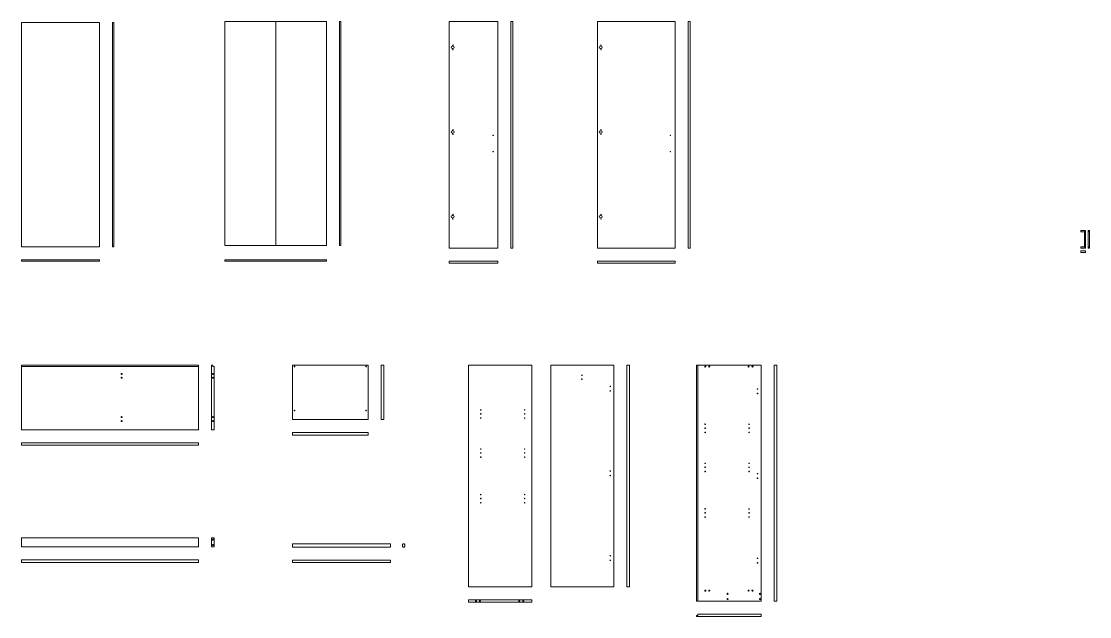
# Model space of a CAD drawing. Header units: millimetres. Extents: x -36975 to 2153, y -5493 to 9259.
# Drawn here: x -6044 to 2153, y 1250 to 5820 of the extents above; entities that cross this region are included whole.
import ezdxf

# ---------------------------------------------------------------- set-up
doc = ezdxf.new("R2010")
doc.units = ezdxf.units.MM
doc.layers.add('A-ELEV-MBE', color=7, linetype='Continuous', lineweight=18)

msp = doc.modelspace()

# ---------------------------------------------------------------- linework, layer by layer
at = {"layer": 'A-ELEV-MBE'}
for p, q in [((-5344, 5809.5), (-5344, 4089.5)), ((-5344, 5809.5), (-5334, 5809.5)), ((-5334, 5809.5), (-5334, 4089.5)), ((-4091.9, 4099.5), (-4091.9, 5819.5)), ((-3601.9, 5819.5), (-3601.9, 4099.5)), ((-3601.9, 5819.5), (-3591.9, 5819.5)), ((-3591.9, 5819.5), (-3591.9, 4099.5)), ((-2273, 5819.5), (-2288, 5819.5)), ((-2288, 4079.5), (-2288, 5819.5)), ((-2273, 4079.5), (-2273, 5819.5)), ((-913.2, 5819.5), (-928.2, 5819.5)), ((-928.2, 4079.5), (-928.2, 5819.5)), ((-913.2, 4079.5), (-913.2, 5819.5)), ((-2738.3, 5629.3), (-2733.3, 5629.3)), ((-2738.3, 5611.3), (-2733.3, 5611.3)), ((-1601.5, 5629.3), (-1596.5, 5629.3)), ((-1601.5, 5611.3), (-1596.5, 5611.3)), ((-2738.3, 4979.3), (-2733.3, 4979.3)), ((-2738.3, 4961.3), (-2733.3, 4961.3)), ((-1601.5, 4979.3), (-1596.5, 4979.3)), ((-1601.5, 4961.3), (-1596.5, 4961.3)), ((-2738.3, 4329.3), (-2733.3, 4329.3)), ((-2738.3, 4311.3), (-2733.3, 4311.3)), ((-1601.5, 4329.3), (-1596.5, 4329.3)), ((-1601.5, 4311.3), (-1596.5, 4311.3)), ((2086.3, 4215), (2120.3, 4215)), ((2086.3, 4205), (2086.3, 4215)), ((2086.3, 4205), (2113.3, 4205)), ((2120.3, 4215), (2113.3, 4205)), ((2113.3, 4205), (2113.3, 4089.5)), ((2120.3, 4215), (2120.3, 4079.5)), ((2140.8, 4079.5), (2140.8, 4215)), ((2140.8, 4215), (2152.8, 4215)), ((2140.8, 4215), (2140.8, 4205)), ((2152.8, 4079.5), (2152.8, 4215)), ((-3601.9, 4099.5), (-3591.9, 4099.5)), ((-2388, 4169.5), (-2388, 4149.5)), ((-5344, 4089.5), (-5334, 4089.5)), ((-2288, 4079.5), (-2273, 4079.5)), ((-928.2, 4079.5), (-913.2, 4079.5)), ((2113.3, 4089.5), (2086.3, 4089.5)), ((2086.3, 4089.5), (2086.3, 4079.5)), ((2120.3, 4079.5), (2086.3, 4079.5)), ((2113.3, 4089.5), (2120.3, 4079.5)), ((2140.8, 4079.5), (2152.8, 4079.5)), ((-6044, 3989.5), (-5444, 3989.5)), ((-6044, 3989.5), (-6044, 3979.5)), ((-6044, 3979.5), (-5444, 3979.5)), ((-5444, 3989.5), (-5444, 3979.5)), ((-4481.9, 3989.5), (-3701.9, 3989.5)), ((-4481.9, 3989.5), (-4481.9, 3979.5)), ((-4481.9, 3979.5), (-3701.9, 3979.5)), ((-3701.9, 3989.5), (-3701.9, 3979.5)), ((-2761, 3979.5), (-2388, 3979.5)), ((-2761, 3979.5), (-2761, 3964.5)), ((-2761, 3964.5), (-2388, 3964.5)), ((-2388, 3979.5), (-2388, 3964.5)), ((-1624.2, 3979.5), (-1028.2, 3979.5)), ((-1624.2, 3979.5), (-1624.2, 3964.5)), ((-1624.2, 3964.5), (-1028.2, 3964.5)), ((-1028.2, 3979.5), (-1028.2, 3964.5)), ((-4684, 3170.2), (-6044, 3170.2)), ((-4574, 3180.2), (-4584, 3180.2)), ((-4584, 3180.2), (-4584, 2685.2)), ((-4574, 3170.2), (-4574, 3180.2)), ((-4564, 3170.2), (-4574, 3170.2)), ((-4564, 3170.2), (-4564, 2685.2)), ((-3283.4, 3180.2), (-3283.4, 2762.7)), ((-3263.4, 3180.2), (-3283.4, 3180.2)), ((-3263.4, 3180.2), (-3263.4, 2762.7)), ((-1397.5, 3180.2), (-1397.5, 1480.2)), ((-1377.5, 3180.2), (-1397.5, 3180.2)), ((-1377.5, 3180.2), (-1377.5, 1480.2)), ((-852.6, 3180.2), (-852.6, 1370.2)), ((-3283.4, 2762.7), (-3263.4, 2762.7)), ((-4564, 2685.2), (-4584, 2685.2)), ((-3963.4, 2662.7), (-3383.4, 2662.7)), ((-3963.4, 2662.7), (-3963.4, 2642.7)), ((-3963.4, 2642.7), (-3383.4, 2642.7)), ((-3383.4, 2662.7), (-3383.4, 2642.7)), ((-6044, 2585.2), (-4684, 2585.2)), ((-6044, 2585.2), (-6044, 2565.2)), ((-6044, 2565.2), (-4684, 2565.2)), ((-4684, 2585.2), (-4684, 2565.2)), ((-4584, 1856.2), (-4584, 1786.2)), ((-4584, 1856.2), (-4564, 1856.2)), ((-4564, 1856.2), (-4564, 1786.2)), ((-3211.4, 1809.1), (-3963.4, 1809.1)), ((-3963.4, 1809.1), (-3963.4, 1784.1)), ((-3211.4, 1809.1), (-3211.4, 1784.1)), ((-4584, 1786.2), (-4564, 1786.2)), ((-3211.4, 1784.1), (-3963.4, 1784.1)), ((-6044, 1686.2), (-4684, 1686.2)), ((-6044, 1686.2), (-6044, 1666.2)), ((-6044, 1666.2), (-4684, 1666.2)), ((-4684, 1686.2), (-4684, 1666.2)), ((-3963.4, 1684.1), (-3211.4, 1684.1)), ((-3963.4, 1684.1), (-3963.4, 1666.2)), ((-3963.4, 1666.2), (-3211.4, 1666.2)), ((-3211.4, 1684.1), (-3211.4, 1666.2)), ((-1377.5, 1480.2), (-1397.5, 1480.2)), ((-2127.1, 1380.2), (-2612.1, 1380.2)), ((-2612.1, 1360.2), (-2612.1, 1380.2)), ((-2127.1, 1360.2), (-2612.1, 1360.2)), ((-2127.1, 1380.2), (-2127.1, 1360.2)), ((-862.6, 1250.2), (-862.6, 1260.2)), ((-862.6, 1260.2), (-852.6, 1260.2)), ((-862.6, 1250.2), (-367.6, 1250.2)), ((-852.6, 1270.2), (-367.6, 1270.2)), ((-852.6, 1260.2), (-852.6, 1270.2)), ((-367.6, 1250.2), (-367.6, 1270.2)), ((-367.6, 1270.2), (-367.6, 1270.2))]:
    msp.add_line(p, q, dxfattribs=at)
for points in [[(-6044, 5809.5), (-5444, 5809.5), (-5444, 4089.5), (-6044, 4089.5)], [(-4481.9, 5819.5), (-3701.9, 5819.5), (-3701.9, 4099.5), (-4481.9, 4099.5)], [(-2761, 5819.5), (-2388, 5819.5), (-2388, 4079.5), (-2761, 4079.5)], [(-1624.2, 5819.5), (-1028.2, 5819.5), (-1028.2, 4079.5), (-1624.2, 4079.5)], [(2086.3, 4058), (2120.3, 4058), (2120.3, 4046), (2086.3, 4046)], [(-6044, 3180.2), (-4684, 3180.2), (-4684, 2685.2), (-6044, 2685.2)], [(-3963.4, 2762.7), (-3383.4, 2762.7), (-3383.4, 3180.2), (-3963.4, 3180.2)], [(-2612.1, 3180.2), (-2127.1, 3180.2), (-2127.1, 1480.2), (-2612.1, 1480.2)], [(-1982.5, 3180.2), (-1497.5, 3180.2), (-1497.5, 1480.2), (-1982.5, 1480.2)], [(-862.6, 3180.2), (-367.6, 3180.2), (-367.6, 1370.2), (-862.6, 1370.2)], [(-267.6, 3180.2), (-247.6, 3180.2), (-247.6, 1370.2), (-267.6, 1370.2)], [(-6044, 1856.2), (-4684, 1856.2), (-4684, 1786.2), (-6044, 1786.2)]]:
    msp.add_lwpolyline(points, close=True, dxfattribs=at)
msp.add_lwpolyline([(-3112.4, 1809.1), (-3110.5, 1809.1, -0.414214), (-3102.5, 1801.1), (-3102.5, 1792.1, -0.414214), (-3110.5, 1784.1), (-3112.4, 1784.1, -0.414214), (-3120.4, 1792.1), (-3120.4, 1801.1, -0.414214)], format="xyb", close=True, dxfattribs=at)
for centre, radius in [((-2733, 5636.6), 1.95), ((-2733, 5602.3), 1.95), ((-1596.2, 5636.6), 1.95), ((-1596.2, 5602.3), 1.95), ((-2733, 4986.6), 1.95), ((-2733, 4952.3), 1.95), ((-2424, 4944.5), 2), ((-1596.2, 4986.6), 1.95), ((-1596.2, 4952.3), 1.95), ((-1064.2, 4944.5), 2), ((-2424, 4819), 2), ((-1064.2, 4819), 2), ((-2733, 4336.6), 1.95), ((-2733, 4302.3), 1.95), ((-1596.2, 4336.6), 1.95), ((-1596.2, 4302.3), 1.95), ((2146.8, 4211.1), 2.17), ((2146.8, 4083.4), 2.17), ((-5274.4, 3113.8), 4), ((-4574.4, 3113.8), 4), ((-3947.9, 3170.2), 2.5), ((-3398.9, 3170.2), 2.5), ((-796.2, 3169.8), 4), ((-434, 3169.8), 4), ((-1742.4, 3102.7), 2.5), ((-1742.4, 3073), 2.5), ((-1525.5, 3017.3), 1.95), ((-1525.5, 2983), 1.95), ((-395.6, 2997.3), 1.95), ((-395.6, 2963), 1.95), ((-3947.9, 2832.7), 2.5), ((-3398.9, 2832.7), 2.5), ((-2519.6, 2837.1), 2.41), ((-2519.6, 2807.1), 2.41), ((-2182.1, 2837.1), 2.41), ((-2182.1, 2807.1), 2.41), ((-5274.4, 2751.6), 4), ((-4574.4, 2751.6), 4), ((-2519.6, 2774.6), 2.41), ((-2182.1, 2774.6), 2.41), ((-797.6, 2727.1), 2.41), ((-460.1, 2727.1), 2.41), ((-797.6, 2697.1), 2.41), ((-797.6, 2664.6), 2.41), ((-460.1, 2697.1), 2.41), ((-460.1, 2664.6), 2.41), ((-2519.6, 2537.1), 2.41), ((-2519.6, 2507.1), 2.41), ((-2519.6, 2474.6), 2.41), ((-2182.1, 2537.1), 2.41), ((-2182.1, 2507.1), 2.41), ((-2182.1, 2474.6), 2.41), ((-797.6, 2427.1), 2.41), ((-797.6, 2397.1), 2.41), ((-460.1, 2427.1), 2.41), ((-460.1, 2397.1), 2.41), ((-1525.5, 2367.3), 1.95), ((-1525.5, 2333), 1.95), ((-797.6, 2364.6), 2.41), ((-460.1, 2364.6), 2.41), ((-395.6, 2347.3), 1.95), ((-395.6, 2313), 1.95), ((-2519.6, 2187.1), 2.41), ((-2519.6, 2157.1), 2.41), ((-2182.1, 2187.1), 2.41), ((-2182.1, 2157.1), 2.41), ((-2519.6, 2124.6), 2.41), ((-2182.1, 2124.6), 2.41), ((-797.6, 2077.1), 2.41), ((-797.6, 2047.1), 2.41), ((-460.1, 2077.1), 2.41), ((-460.1, 2047.1), 2.41), ((-797.6, 2014.6), 2.41), ((-460.1, 2014.6), 2.41), ((-4574, 1841.2), 4), ((-4574, 1801.2), 4), ((-1525.5, 1717.3), 1.95), ((-1525.5, 1683), 1.95), ((-395.6, 1697.3), 1.95), ((-395.6, 1663), 1.95), ((-796.2, 1449.8), 4), ((-625.1, 1425.2), 4), ((-434, 1449.8), 4), ((-377.6, 1425.2), 4), ((-2555.7, 1369.8), 4), ((-2193.5, 1369.8), 4), ((-625.1, 1385.2), 4), ((-377.6, 1385.2), 4)]:
    msp.add_circle(centre, radius, dxfattribs=at)
for centre, radius, start, end in [((-2738.2, 5620.3), 9, 90, 270), ((-2733.3, 5620.3), 9, 270, 90), ((-1601.4, 5620.3), 9, 90, 270), ((-1596.5, 5620.3), 9, 270, 90), ((-2738.2, 4970.3), 9, 90, 270), ((-2733.3, 4970.3), 9, 270, 90), ((-1601.4, 4970.3), 9, 90, 270), ((-1596.5, 4970.3), 9, 270, 90), ((-2738.2, 4320.3), 9, 90, 270), ((-2733.3, 4320.3), 9, 270, 90), ((-1601.4, 4320.3), 9, 90, 270), ((-1596.5, 4320.3), 9, 270, 90), ((2146.8, 4211.1), 6.1, 190.38886, 349.61114), ((2146.8, 4083.4), 6.1, 10.38886, 169.61114)]:
    msp.add_arc(centre, radius, start, end, dxfattribs=at)
for centre, major_axis in [((-766.2, 3169.8), (0, 3.75)), ((-5274.4, 3083.8), (3.75, 0)), ((-4574.4, 3083.8), (3.75, 0)), ((-766.2, 1449.8), (0, 3.75)), ((-2525.7, 1369.8), (0, 3.75))]:
    msp.add_ellipse(centre, major_axis=major_axis, ratio=1, dxfattribs=at)
at = {"layer": 'A-ELEV-MBE', "extrusion": (0, 0, -1)}
for centre, major_axis in [((-464, 3169.8), (0, 3.75)), ((-5274.4, 2781.6), (3.75, 0)), ((-4574.4, 2781.6), (3.75, 0)), ((-464, 1449.8), (0, 3.75)), ((-2223.5, 1369.8), (0, 3.75))]:
    msp.add_ellipse(centre, major_axis=major_axis, ratio=1, dxfattribs=at)

doc.saveas('drawing.dxf')
